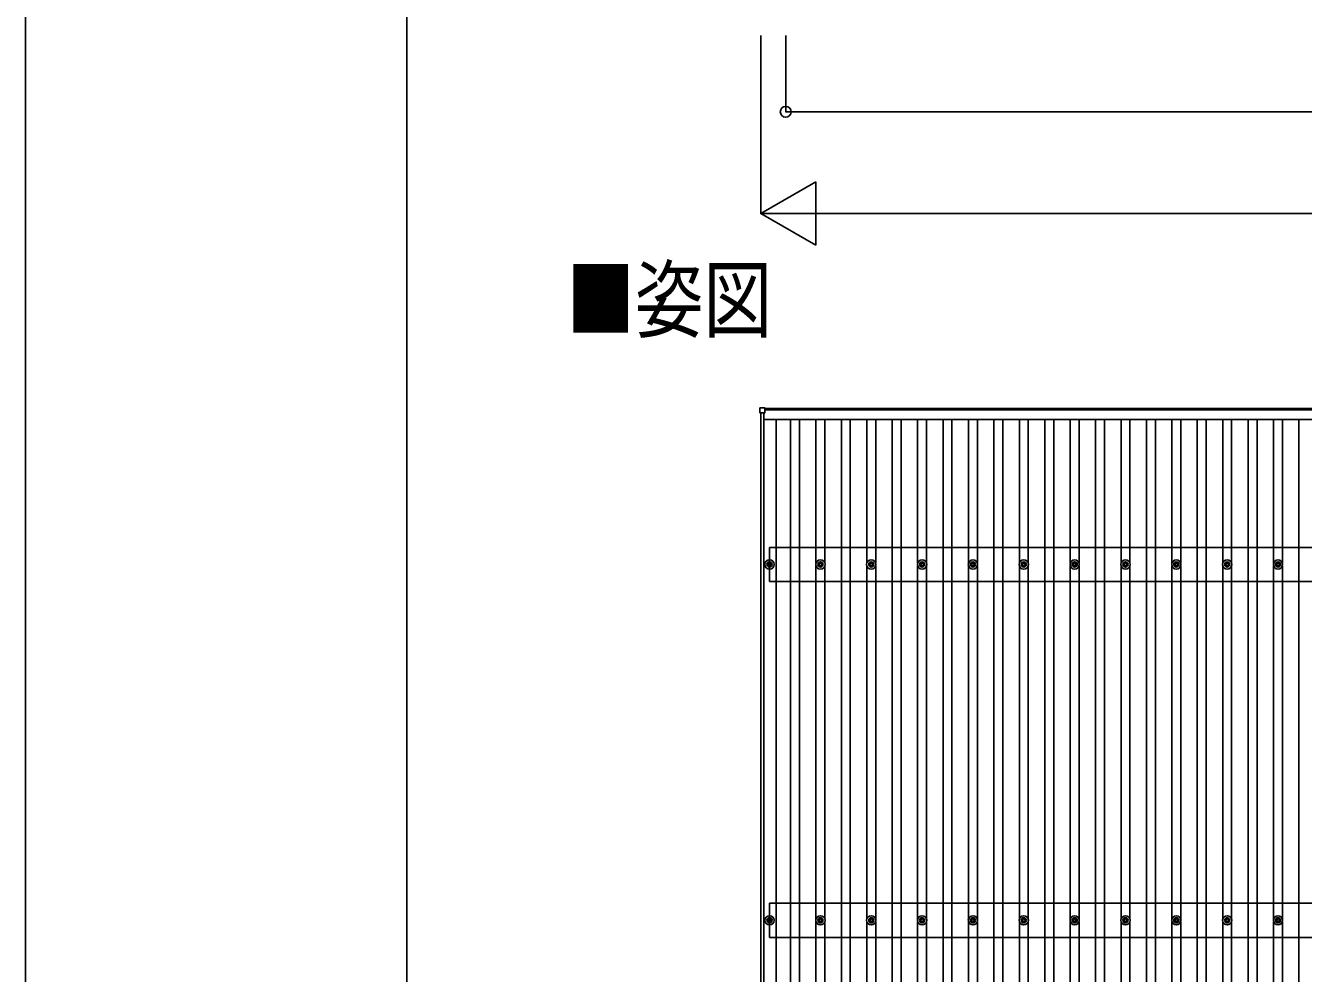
# Model space of a CAD drawing. Units: millimetres, scale not verified. Extents: x -21025 to 21025, y -14850 to 14850.
# Drawn here: x -21025 to -15998, y 3503 to 7233 of the extents above; entities that cross this region are included whole.
import ezdxf
from ezdxf.enums import TextEntityAlignment as Align

# ---------------------------------------------------------------- set-up
doc = ezdxf.new("R2010")
doc.units = ezdxf.units.MM
doc.header["$LTSCALE"] = 60
for name, color, linetype in [('0-2_USER1', 3, 'Continuous'), ('0-5_YKK_13', 4, 'Continuous'), ('0-6_YKK_A1', 4, 'Continuous'), ('0-7_YKK_D', 6, 'Continuous'), ('0-8_YKK_ZWAK', 7, 'Continuous')]:
    doc.layers.add(name, color=color, linetype=linetype)
doc.styles.add('ＭＳ ゴシック', font='')
doc.styles.get('ＭＳ ゴシック').set_extended_font_data('MS Gothic')

msp = doc.modelspace()

# ---------------------------------------------------------------- linework, layer by layer
at = {"layer": '0-5_YKK_13'}
for p, q in [((-18136.7, 5709.82), (-18136.7, 5727.82)), ((-18135.7, 5728.82), (-18117.7, 5728.82)), ((-18117.7, 5708.82), (-18135.7, 5708.82)), ((-18116.7, 5727.82), (-18116.7, 5709.82)), ((-18108.4, 5114.09), (-18103.98, 5114.09)), ((-18108.4, 5110.59), (-18103.98, 5110.59)), ((-18100.15, 5122.33), (-18100.15, 5117.92)), ((-18100.15, 5106.75), (-18100.15, 5102.34)), ((-18096.65, 5122.33), (-18096.65, 5117.92)), ((-18096.65, 5106.75), (-18096.65, 5102.34)), ((-18092.82, 5114.09), (-18088.4, 5114.09)), ((-18092.82, 5110.59), (-18088.4, 5110.59)), ((-17908.4, 5114.09), (-17903.98, 5114.09)), ((-17908.4, 5110.59), (-17903.98, 5110.59)), ((-17900.15, 5122.33), (-17900.15, 5117.92)), ((-17900.15, 5106.75), (-17900.15, 5102.34)), ((-17896.65, 5122.33), (-17896.65, 5117.92)), ((-17896.65, 5106.75), (-17896.65, 5102.34)), ((-17892.82, 5114.09), (-17888.4, 5114.09)), ((-17892.82, 5110.59), (-17888.4, 5110.59)), ((-17708.4, 5114.09), (-17703.99, 5114.09)), ((-17708.4, 5110.59), (-17703.99, 5110.59)), ((-17700.15, 5122.33), (-17700.15, 5117.92)), ((-17700.15, 5106.75), (-17700.15, 5102.34)), ((-17696.65, 5122.33), (-17696.65, 5117.92)), ((-17696.65, 5106.75), (-17696.65, 5102.34)), ((-17692.82, 5114.09), (-17688.41, 5114.09)), ((-17692.82, 5110.59), (-17688.41, 5110.59)), ((-17508.4, 5114.09), (-17503.99, 5114.09)), ((-17508.4, 5110.59), (-17503.99, 5110.59)), ((-17500.15, 5122.33), (-17500.15, 5117.92)), ((-17500.15, 5106.75), (-17500.15, 5102.34)), ((-17496.65, 5122.33), (-17496.65, 5117.92)), ((-17496.65, 5106.75), (-17496.65, 5102.34)), ((-17492.82, 5114.09), (-17488.41, 5114.09)), ((-17492.82, 5110.59), (-17488.41, 5110.59)), ((-17308.4, 5114.09), (-17303.99, 5114.09)), ((-17308.4, 5110.59), (-17303.99, 5110.59)), ((-17300.15, 5122.33), (-17300.15, 5117.92)), ((-17300.15, 5106.75), (-17300.15, 5102.34)), ((-17296.65, 5122.33), (-17296.65, 5117.92)), ((-17296.65, 5106.75), (-17296.65, 5102.34)), ((-17292.82, 5114.09), (-17288.41, 5114.09)), ((-17292.82, 5110.59), (-17288.41, 5110.59)), ((-17108.4, 5114.09), (-17103.99, 5114.09)), ((-17108.4, 5110.59), (-17103.99, 5110.59)), ((-17100.15, 5122.33), (-17100.15, 5117.92)), ((-17100.15, 5106.75), (-17100.15, 5102.34)), ((-17096.65, 5122.33), (-17096.65, 5117.92)), ((-17096.65, 5106.75), (-17096.65, 5102.34)), ((-17092.82, 5114.09), (-17088.41, 5114.09)), ((-17092.82, 5110.59), (-17088.41, 5110.59)), ((-16908.4, 5114.09), (-16903.99, 5114.09)), ((-16908.4, 5110.59), (-16903.99, 5110.59)), ((-16900.15, 5122.33), (-16900.15, 5117.92)), ((-16900.15, 5106.75), (-16900.15, 5102.34)), ((-16896.65, 5122.33), (-16896.65, 5117.92)), ((-16896.65, 5106.75), (-16896.65, 5102.34)), ((-16892.82, 5114.09), (-16888.41, 5114.09)), ((-16892.82, 5110.59), (-16888.41, 5110.59)), ((-16708.4, 5114.09), (-16703.99, 5114.09)), ((-16708.4, 5110.59), (-16703.99, 5110.59)), ((-16700.15, 5122.33), (-16700.15, 5117.92)), ((-16700.15, 5106.75), (-16700.15, 5102.34)), ((-16696.65, 5122.33), (-16696.65, 5117.92)), ((-16696.65, 5106.75), (-16696.65, 5102.34)), ((-16692.82, 5114.09), (-16688.41, 5114.09)), ((-16692.82, 5110.59), (-16688.41, 5110.59)), ((-16508.4, 5114.09), (-16503.99, 5114.09)), ((-16508.4, 5110.59), (-16503.99, 5110.59)), ((-16500.15, 5122.33), (-16500.15, 5117.92)), ((-16500.15, 5106.75), (-16500.15, 5102.34)), ((-16496.65, 5122.33), (-16496.65, 5117.92)), ((-16496.65, 5106.75), (-16496.65, 5102.34)), ((-16492.82, 5114.09), (-16488.41, 5114.09)), ((-16492.82, 5110.59), (-16488.41, 5110.59)), ((-16308.4, 5114.09), (-16303.99, 5114.09)), ((-16308.4, 5110.59), (-16303.99, 5110.59)), ((-16300.15, 5122.33), (-16300.15, 5117.92)), ((-16300.15, 5106.75), (-16300.15, 5102.34)), ((-16296.65, 5122.33), (-16296.65, 5117.92)), ((-16296.65, 5106.75), (-16296.65, 5102.34)), ((-16292.82, 5114.09), (-16288.41, 5114.09)), ((-16292.82, 5110.59), (-16288.41, 5110.59)), ((-16108.4, 5114.09), (-16103.99, 5114.09)), ((-16108.4, 5110.59), (-16103.99, 5110.59)), ((-16100.15, 5122.33), (-16100.15, 5117.92)), ((-16100.15, 5106.75), (-16100.15, 5102.34)), ((-16096.65, 5122.33), (-16096.65, 5117.92)), ((-16096.65, 5106.75), (-16096.65, 5102.34)), ((-16092.82, 5114.09), (-16088.41, 5114.09)), ((-16092.82, 5110.59), (-16088.41, 5110.59)), ((-18100.15, 3722.33), (-18100.15, 3717.92)), ((-18096.65, 3722.33), (-18096.65, 3717.92)), ((-17900.15, 3722.33), (-17900.15, 3717.92)), ((-17896.65, 3722.33), (-17896.65, 3717.92)), ((-17700.15, 3722.33), (-17700.15, 3717.92)), ((-17696.65, 3722.33), (-17696.65, 3717.92)), ((-17500.15, 3722.33), (-17500.15, 3717.92)), ((-17496.65, 3722.33), (-17496.65, 3717.92)), ((-17300.15, 3722.33), (-17300.15, 3717.92)), ((-17296.65, 3722.33), (-17296.65, 3717.92)), ((-17100.15, 3722.33), (-17100.15, 3717.92)), ((-17096.65, 3722.33), (-17096.65, 3717.92)), ((-16900.15, 3722.33), (-16900.15, 3717.92)), ((-16896.65, 3722.33), (-16896.65, 3717.92)), ((-16700.15, 3722.33), (-16700.15, 3717.92)), ((-16696.65, 3722.33), (-16696.65, 3717.92)), ((-16500.15, 3722.33), (-16500.15, 3717.92)), ((-16496.65, 3722.33), (-16496.65, 3717.92)), ((-16300.15, 3722.33), (-16300.15, 3717.92)), ((-16296.65, 3722.33), (-16296.65, 3717.92)), ((-16100.15, 3722.33), (-16100.15, 3717.92)), ((-16096.65, 3722.33), (-16096.65, 3717.92)), ((-18108.4, 3714.09), (-18103.98, 3714.09)), ((-18108.4, 3710.59), (-18103.98, 3710.59)), ((-18100.15, 3706.75), (-18100.15, 3702.34)), ((-18096.65, 3706.75), (-18096.65, 3702.34)), ((-18092.82, 3714.09), (-18088.4, 3714.09)), ((-18092.82, 3710.59), (-18088.4, 3710.59)), ((-17908.4, 3714.09), (-17903.98, 3714.09)), ((-17908.4, 3710.59), (-17903.98, 3710.59)), ((-17900.15, 3706.75), (-17900.15, 3702.34)), ((-17896.65, 3706.75), (-17896.65, 3702.34)), ((-17892.82, 3714.09), (-17888.4, 3714.09)), ((-17892.82, 3710.59), (-17888.4, 3710.59)), ((-17708.4, 3714.09), (-17703.99, 3714.09)), ((-17708.4, 3710.59), (-17703.99, 3710.59)), ((-17700.15, 3706.75), (-17700.15, 3702.34)), ((-17696.65, 3706.75), (-17696.65, 3702.34)), ((-17692.82, 3714.09), (-17688.41, 3714.09)), ((-17692.82, 3710.59), (-17688.41, 3710.59)), ((-17508.4, 3714.09), (-17503.99, 3714.09)), ((-17508.4, 3710.59), (-17503.99, 3710.59)), ((-17500.15, 3706.75), (-17500.15, 3702.34)), ((-17496.65, 3706.75), (-17496.65, 3702.34)), ((-17492.82, 3714.09), (-17488.41, 3714.09)), ((-17492.82, 3710.59), (-17488.41, 3710.59)), ((-17308.4, 3714.09), (-17303.99, 3714.09)), ((-17308.4, 3710.59), (-17303.99, 3710.59)), ((-17300.15, 3706.75), (-17300.15, 3702.34)), ((-17296.65, 3706.75), (-17296.65, 3702.34)), ((-17292.82, 3714.09), (-17288.41, 3714.09)), ((-17292.82, 3710.59), (-17288.41, 3710.59)), ((-17108.4, 3714.09), (-17103.99, 3714.09)), ((-17108.4, 3710.59), (-17103.99, 3710.59)), ((-17100.15, 3706.75), (-17100.15, 3702.34)), ((-17096.65, 3706.75), (-17096.65, 3702.34)), ((-17092.82, 3714.09), (-17088.41, 3714.09)), ((-17092.82, 3710.59), (-17088.41, 3710.59)), ((-16908.4, 3714.09), (-16903.99, 3714.09)), ((-16908.4, 3710.59), (-16903.99, 3710.59)), ((-16900.15, 3706.75), (-16900.15, 3702.34)), ((-16896.65, 3706.75), (-16896.65, 3702.34)), ((-16892.82, 3714.09), (-16888.41, 3714.09)), ((-16892.82, 3710.59), (-16888.41, 3710.59)), ((-16708.4, 3714.09), (-16703.99, 3714.09)), ((-16708.4, 3710.59), (-16703.99, 3710.59)), ((-16700.15, 3706.75), (-16700.15, 3702.34)), ((-16696.65, 3706.75), (-16696.65, 3702.34)), ((-16692.82, 3714.09), (-16688.41, 3714.09)), ((-16692.82, 3710.59), (-16688.41, 3710.59)), ((-16508.4, 3714.09), (-16503.99, 3714.09)), ((-16508.4, 3710.59), (-16503.99, 3710.59)), ((-16500.15, 3706.75), (-16500.15, 3702.34)), ((-16496.65, 3706.75), (-16496.65, 3702.34)), ((-16492.82, 3714.09), (-16488.41, 3714.09)), ((-16492.82, 3710.59), (-16488.41, 3710.59)), ((-16308.4, 3714.09), (-16303.99, 3714.09)), ((-16308.4, 3710.59), (-16303.99, 3710.59)), ((-16300.15, 3706.75), (-16300.15, 3702.34)), ((-16296.65, 3706.75), (-16296.65, 3702.34)), ((-16292.82, 3714.09), (-16288.41, 3714.09)), ((-16292.82, 3710.59), (-16288.41, 3710.59)), ((-16108.4, 3714.09), (-16103.99, 3714.09)), ((-16108.4, 3710.59), (-16103.99, 3710.59)), ((-16100.15, 3706.75), (-16100.15, 3702.34)), ((-16096.65, 3706.75), (-16096.65, 3702.34)), ((-16092.82, 3714.09), (-16088.41, 3714.09)), ((-16092.82, 3710.59), (-16088.41, 3710.59))]:
    msp.add_line(p, q, dxfattribs=at)
for centre, radius in [((-18098.4, 5112.34), 18.25), ((-17898.4, 5112.34), 18.25), ((-17698.4, 5112.34), 18.25), ((-17498.4, 5112.34), 18.25), ((-17298.4, 5112.34), 18.25), ((-17098.4, 5112.34), 18.25), ((-16898.4, 5112.34), 18.25), ((-16698.4, 5112.34), 18.25), ((-16498.4, 5112.34), 18.25), ((-16298.4, 5112.34), 18.25), ((-16098.4, 5112.34), 18.25), ((-18098.4, 5112.34), 10.15), ((-18098.4, 5112.34), 5.85), ((-18098.4, 5112.34), 5.25), ((-17898.4, 5112.34), 10.15), ((-17898.4, 5112.34), 5.85), ((-17898.4, 5112.34), 5.25), ((-17698.4, 5112.34), 10.15), ((-17698.4, 5112.34), 5.85), ((-17698.4, 5112.34), 5.25), ((-17498.4, 5112.34), 10.15), ((-17498.4, 5112.34), 5.85), ((-17498.4, 5112.34), 5.25), ((-17298.4, 5112.34), 10.15), ((-17298.4, 5112.34), 5.85), ((-17298.4, 5112.34), 5.25), ((-17098.4, 5112.34), 10.15), ((-17098.4, 5112.34), 5.85), ((-17098.4, 5112.34), 5.25), ((-16898.4, 5112.34), 10.15), ((-16898.4, 5112.34), 5.85), ((-16898.4, 5112.34), 5.25), ((-16698.4, 5112.34), 10.15), ((-16698.4, 5112.34), 5.85), ((-16698.4, 5112.34), 5.25), ((-16498.4, 5112.34), 10.15), ((-16498.4, 5112.34), 5.85), ((-16498.4, 5112.34), 5.25), ((-16298.4, 5112.34), 10.15), ((-16298.4, 5112.34), 5.85), ((-16298.4, 5112.34), 5.25), ((-16098.4, 5112.34), 10.15), ((-16098.4, 5112.34), 5.85), ((-16098.4, 5112.34), 5.25), ((-18098.4, 3712.34), 18.25), ((-18098.4, 3712.34), 10.15), ((-17898.4, 3712.34), 18.25), ((-17898.4, 3712.34), 10.15), ((-17698.4, 3712.34), 18.25), ((-17698.4, 3712.34), 10.15), ((-17498.4, 3712.34), 18.25), ((-17498.4, 3712.34), 10.15), ((-17298.4, 3712.34), 18.25), ((-17298.4, 3712.34), 10.15), ((-17098.4, 3712.34), 18.25), ((-17098.4, 3712.34), 10.15), ((-16898.4, 3712.34), 18.25), ((-16898.4, 3712.34), 10.15), ((-16698.4, 3712.34), 18.25), ((-16698.4, 3712.34), 10.15), ((-16498.4, 3712.34), 18.25), ((-16498.4, 3712.34), 10.15), ((-16298.4, 3712.34), 18.25), ((-16298.4, 3712.34), 10.15), ((-16098.4, 3712.34), 18.25), ((-16098.4, 3712.34), 10.15), ((-18098.4, 3712.34), 5.85), ((-18098.4, 3712.34), 5.25), ((-17898.4, 3712.34), 5.85), ((-17898.4, 3712.34), 5.25), ((-17698.4, 3712.34), 5.85), ((-17698.4, 3712.34), 5.25), ((-17498.4, 3712.34), 5.85), ((-17498.4, 3712.34), 5.25), ((-17298.4, 3712.34), 5.85), ((-17298.4, 3712.34), 5.25), ((-17098.4, 3712.34), 5.85), ((-17098.4, 3712.34), 5.25), ((-16898.4, 3712.34), 5.85), ((-16898.4, 3712.34), 5.25), ((-16698.4, 3712.34), 5.85), ((-16698.4, 3712.34), 5.25), ((-16498.4, 3712.34), 5.85), ((-16498.4, 3712.34), 5.25), ((-16298.4, 3712.34), 5.85), ((-16298.4, 3712.34), 5.25), ((-16098.4, 3712.34), 5.85), ((-16098.4, 3712.34), 5.25)]:
    msp.add_circle(centre, radius, dxfattribs=at)
for centre, start, end in [((-18135.7, 5727.82), 90, 180), ((-18135.7, 5709.82), 180, 270), ((-18117.7, 5727.82), 0, 90), ((-18117.7, 5709.82), 270, 0)]:
    msp.add_arc(centre, 1, start, end, dxfattribs=at)
at = {"layer": '0-6_YKK_A1'}
for p, q in [((-18133.4, 310.39), (-18133.4, 5708.82)), ((-18121.4, 310.39), (-18121.4, 5708.82)), ((-18121.4, 5682.73), (-12123.4, 5682.73)), ((-18116.7, 5725.52), (-12108.4, 5725.52)), ((-12123.4, 5720.73), (-18116.7, 5720.73)), ((-18071.9, 5682.73), (-18071.9, 341.72)), ((-18015.9, 341.72), (-18015.9, 5682.73)), ((-17980.9, 341.72), (-17980.9, 5682.73)), ((-17915.9, 5117.51), (-17915.9, 5682.73)), ((-17880.9, 5117.51), (-17880.9, 5682.73)), ((-17815.9, 341.72), (-17815.9, 5682.73)), ((-17780.9, 341.72), (-17780.9, 5682.73)), ((-17715.9, 5117.52), (-17715.9, 5682.73)), ((-17680.9, 5117.51), (-17680.9, 5682.73)), ((-17615.9, 341.72), (-17615.9, 5682.73)), ((-17580.9, 341.72), (-17580.9, 5682.73)), ((-17515.9, 5117.52), (-17515.9, 5682.73)), ((-17480.9, 5117.51), (-17480.9, 5682.73)), ((-17415.9, 341.72), (-17415.9, 5682.73)), ((-17380.9, 341.72), (-17380.9, 5682.73)), ((-17315.9, 5117.52), (-17315.9, 5682.73)), ((-17280.9, 5117.51), (-17280.9, 5682.73)), ((-17215.9, 341.72), (-17215.9, 5682.73)), ((-17180.9, 341.72), (-17180.9, 5682.73)), ((-17115.9, 5117.52), (-17115.9, 5682.73)), ((-17080.9, 5117.51), (-17080.9, 5682.73)), ((-17015.9, 341.72), (-17015.9, 5682.73)), ((-16980.9, 341.72), (-16980.9, 5682.73)), ((-16915.9, 5117.52), (-16915.9, 5682.73)), ((-16880.9, 5117.51), (-16880.9, 5682.73)), ((-16815.9, 341.72), (-16815.9, 5682.73)), ((-16780.9, 341.72), (-16780.9, 5682.73)), ((-16715.9, 5117.52), (-16715.9, 5682.73)), ((-16680.9, 5117.51), (-16680.9, 5682.73)), ((-16615.9, 341.72), (-16615.9, 5682.73)), ((-16580.9, 341.72), (-16580.9, 5682.73)), ((-16515.9, 5117.52), (-16515.9, 5682.73)), ((-16480.9, 5117.51), (-16480.9, 5682.73)), ((-16415.9, 341.72), (-16415.9, 5682.73)), ((-16380.9, 341.72), (-16380.9, 5682.73)), ((-16315.9, 5117.52), (-16315.9, 5682.73)), ((-16280.9, 5117.51), (-16280.9, 5682.73)), ((-16215.9, 341.72), (-16215.9, 5682.73)), ((-16180.9, 341.72), (-16180.9, 5682.73)), ((-16115.9, 5117.52), (-16115.9, 5682.73)), ((-16080.9, 5117.51), (-16080.9, 5682.73)), ((-16015.9, 341.72), (-16015.9, 5682.73)), ((-2498.4, 5179.34), (-18098.4, 5179.34)), ((-18098.4, 5045.34), (-18098.4, 5179.34)), ((-17915.9, 3717.51), (-17915.9, 5107.16)), ((-17880.9, 3717.51), (-17880.9, 5107.16)), ((-17715.9, 3717.52), (-17715.9, 5107.15)), ((-17680.9, 3717.51), (-17680.9, 5107.17)), ((-17515.9, 3717.52), (-17515.9, 5107.15)), ((-17480.9, 3717.51), (-17480.9, 5107.17)), ((-17315.9, 3717.52), (-17315.9, 5107.15)), ((-17280.9, 3717.51), (-17280.9, 5107.17)), ((-17115.9, 3717.52), (-17115.9, 5107.15)), ((-17080.9, 3717.51), (-17080.9, 5107.17)), ((-16915.9, 3717.52), (-16915.9, 5107.15)), ((-16880.9, 3717.51), (-16880.9, 5107.17)), ((-16715.9, 3717.52), (-16715.9, 5107.15)), ((-16680.9, 3717.51), (-16680.9, 5107.17)), ((-16515.9, 3717.52), (-16515.9, 5107.15)), ((-16480.9, 3717.51), (-16480.9, 5107.17)), ((-16315.9, 3717.52), (-16315.9, 5107.15)), ((-16280.9, 3717.51), (-16280.9, 5107.17)), ((-16115.9, 3717.52), (-16115.9, 5107.15)), ((-16080.9, 3717.51), (-16080.9, 5107.17)), ((-2498.4, 5045.34), (-18098.4, 5045.34)), ((-2498.4, 3779.34), (-18098.4, 3779.34)), ((-18098.4, 3645.34), (-18098.4, 3779.34)), ((-17915.9, 2317.51), (-17915.9, 3707.16)), ((-17880.9, 2317.51), (-17880.9, 3707.16)), ((-17715.9, 2317.52), (-17715.9, 3707.15)), ((-17680.9, 2317.51), (-17680.9, 3707.17)), ((-17515.9, 2317.52), (-17515.9, 3707.15)), ((-17480.9, 2317.51), (-17480.9, 3707.17)), ((-17315.9, 2317.52), (-17315.9, 3707.15)), ((-17280.9, 2317.51), (-17280.9, 3707.17)), ((-17115.9, 2317.52), (-17115.9, 3707.15)), ((-17080.9, 2317.51), (-17080.9, 3707.17)), ((-16915.9, 2317.52), (-16915.9, 3707.15)), ((-16880.9, 2317.51), (-16880.9, 3707.17)), ((-16715.9, 2317.52), (-16715.9, 3707.15)), ((-16680.9, 2317.51), (-16680.9, 3707.17)), ((-16515.9, 2317.52), (-16515.9, 3707.15)), ((-16480.9, 2317.51), (-16480.9, 3707.17)), ((-16315.9, 2317.52), (-16315.9, 3707.15)), ((-16280.9, 2317.51), (-16280.9, 3707.17)), ((-16115.9, 2317.52), (-16115.9, 3707.15)), ((-16080.9, 2317.51), (-16080.9, 3707.17)), ((-2498.4, 3645.34), (-18098.4, 3645.34))]:
    msp.add_line(p, q, dxfattribs=at)
at = {"layer": '0-7_YKK_D'}
for p, q in [((-18133.4, 7193.22), (-18133.4, 6492.22)), ((-18034.9, 7193.22), (-18034.9, 6892.22)), ((-18034.9, 6893.22), (-10298.4, 6893.22)), ((-18133.4, 6493.22), (-17916.89, 6618.22)), ((-17916.89, 6368.22), (-17916.89, 6618.22)), ((-18133.4, 6493.22), (-17916.89, 6368.22)), ((-18133.4, 6493.22), (-17700.39, 6493.22)), ((-2713.4, 6493.22), (-17883.4, 6493.22))]:
    msp.add_line(p, q, dxfattribs=at)
msp.add_circle((-18034.9, 6893.22), 21.25, dxfattribs=at)
at = {"layer": '0-8_YKK_ZWAK'}
msp.add_line((-19524.9, -12625), (-19524.9, 13875), dxfattribs=at)
msp.add_lwpolyline([(-21025, -14850), (21025, -14850), (21025, 14850), (-21025, 14850)], close=True, dxfattribs=at)

# ---------------------------------------------------------------- texts
at = {"layer": '0-2_USER1', "style": 'ＭＳ ゴシック', "width": 0.8}
msp.add_text('■姿図', height=247.1, dxfattribs=at).set_placement((-18897.74, 5956.81), align=Align.BOTTOM_LEFT)

doc.saveas('drawing.dxf')
